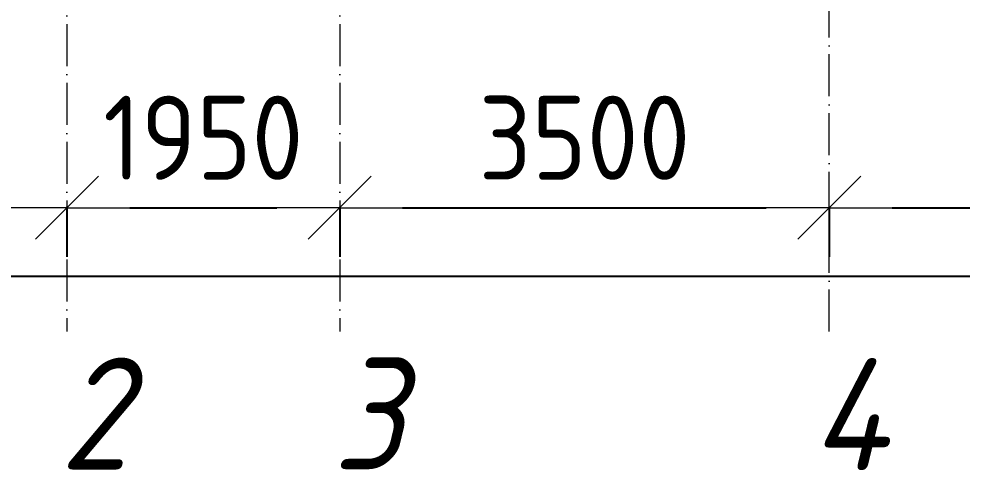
# Model space of a CAD drawing. Header units: millimetres. Extents: x 2294 to 908349, y -83289 to 219220.
# Drawn here: x 165240 to 171984, y 553 to 3776 of the extents above; entities that cross this region are included whole.
import ezdxf

# ---------------------------------------------------------------- set-up
doc = ezdxf.new("R2010")
doc.units = ezdxf.units.MM
doc.linetypes.add('50_200_ШТРИХ_1Т_ш5_п1_п1_', pattern=[700, 500, -100, 0, -100])
for name, color, linetype, lineweight in [('A-____-____-DIMS', 7, 'Continuous', 9), ('S-GRID-____-IDEN', 7, 'Continuous', 9), ('S-GRID-____-OTLN-1', 7, '50_200_ШТРИХ_1Т_ш5_п1_п1_', 9)]:
    doc.layers.add(name, color=color, linetype=linetype, lineweight=lineweight)
doc.styles.add('ISOCPEUR_I', font='isocpeui.ttf', dxfattribs={"width": 0.9, "height": 2.5})
doc.styles.add('СПДС', font='isocpeur.ttf', dxfattribs={"width": 0.9})
doc.dimstyles.new('Размера А3', dxfattribs={"dimtxt": 800, "dimasz": 450, "dimexe": 350, "dimexo": 100, "dimgap": 200, "dimtad": 1, "dimdec": 0, "dimrnd": 10, "dimzin": 0, "dimdsep": 46, "dimtxsty": 'СПДС', "dimblk": 'ARROWHEAD_6', "dimcen": 1, "dimclrd": 5, "dimclre": 5, "dimclrt": 5, "dimazin": 0, "dimtfac": 1, "dimtdec": 0, "dimtmove": 2, "dimatfit": 3, "dimfxl": 1, "dimtolj": 1, "dimtzin": 0, "dimarcsym": 0})

# ---------------------------------------------------------------- blocks, each defined once
blk = doc.blocks.new('ARROWHEAD_6')
at = {"color": 0, "linetype": 'Continuous'}
for p, q in [((-0.5, -0.5), (0.5, 0.5)), ((0, 0), (-1, 0))]:
    blk.add_line(p, q, dxfattribs=at)
blk = doc.blocks.new('*D2711')
at = {"layer": 'A-____-____-DIMS', "color": 0, "lineweight": -2, "transparency": 16777216}
for p, q in [((163233.5, 2432.8), (163233.5, 2076.8)), ((165583.5, 2432.8), (165583.5, 2076.8)), ((163683.5, 2426.8), (165133.5, 2426.8))]:
    blk.add_line(p, q, dxfattribs=at)
at = {"layer": 'Defpoints', "color": 0, "transparency": 16777216}
for p in [(163233.5, 2532.8), (165583.5, 2532.8), (165583.5, 2426.8)]:
    blk.add_point(p, dxfattribs=at)
at = {"layer": 'A-____-____-DIMS', "color": 0, "lineweight": -2, "transparency": 16777216, "xscale": 450, "yscale": 450, "zscale": 450, "rotation": 180}
blk.add_blockref('ARROWHEAD_6', (163233.5, 2426.8), dxfattribs=at)
at = {"layer": 'A-____-____-DIMS', "color": 0, "lineweight": -2, "transparency": 16777216, "xscale": 450, "yscale": 450, "zscale": 450}
blk.add_blockref('ARROWHEAD_6', (165583.5, 2426.8), dxfattribs=at)
at = {"layer": 'A-____-____-DIMS', "color": 0, "transparency": 16777216, "insert": (164408.5, 2926.8), "char_height": 600, "attachment_point": 5, "style": 'СПДС'}
blk.add_mtext('\\A1;2350', dxfattribs=at)
blk = doc.blocks.new('*D2712')
at = {"layer": 'A-____-____-DIMS', "color": 0, "lineweight": -2, "transparency": 16777216}
for p, q in [((165583.5, 2432.8), (165583.5, 2076.8)), ((167533.5, 2432.8), (167533.5, 2076.8)), ((166033.5, 2426.8), (167083.5, 2426.8))]:
    blk.add_line(p, q, dxfattribs=at)
at = {"layer": 'Defpoints', "color": 0, "transparency": 16777216}
for p in [(165583.5, 2532.8), (167533.5, 2532.8), (167533.5, 2426.8)]:
    blk.add_point(p, dxfattribs=at)
at = {"layer": 'A-____-____-DIMS', "color": 0, "lineweight": -2, "transparency": 16777216, "xscale": 450, "yscale": 450, "zscale": 450, "rotation": 180}
blk.add_blockref('ARROWHEAD_6', (165583.5, 2426.8), dxfattribs=at)
at = {"layer": 'A-____-____-DIMS', "color": 0, "lineweight": -2, "transparency": 16777216, "xscale": 450, "yscale": 450, "zscale": 450}
blk.add_blockref('ARROWHEAD_6', (167533.5, 2426.8), dxfattribs=at)
at = {"layer": 'A-____-____-DIMS', "color": 0, "transparency": 16777216, "insert": (166558.5, 2926.8), "char_height": 600, "attachment_point": 5, "style": 'СПДС'}
blk.add_mtext('\\A1;1950', dxfattribs=at)
blk = doc.blocks.new('*D2713')
at = {"layer": 'A-____-____-DIMS', "color": 0, "lineweight": -2, "transparency": 16777216}
for p, q in [((167533.5, 2432.8), (167533.5, 2076.8)), ((171033.5, 2432.8), (171033.5, 2076.8)), ((167983.5, 2426.8), (170583.5, 2426.8))]:
    blk.add_line(p, q, dxfattribs=at)
at = {"layer": 'Defpoints', "color": 0, "transparency": 16777216}
for p in [(167533.5, 2532.8), (171033.5, 2532.8), (171033.5, 2426.8)]:
    blk.add_point(p, dxfattribs=at)
at = {"layer": 'A-____-____-DIMS', "color": 0, "lineweight": -2, "transparency": 16777216, "xscale": 450, "yscale": 450, "zscale": 450, "rotation": 180}
blk.add_blockref('ARROWHEAD_6', (167533.5, 2426.8), dxfattribs=at)
at = {"layer": 'A-____-____-DIMS', "color": 0, "lineweight": -2, "transparency": 16777216, "xscale": 450, "yscale": 450, "zscale": 450}
blk.add_blockref('ARROWHEAD_6', (171033.5, 2426.8), dxfattribs=at)
at = {"layer": 'A-____-____-DIMS', "color": 0, "transparency": 16777216, "insert": (169283.5, 2926.8), "char_height": 600, "attachment_point": 5, "style": 'СПДС'}
blk.add_mtext('\\A1;3500', dxfattribs=at)
blk = doc.blocks.new('*D2714')
at = {"layer": 'A-____-____-DIMS', "color": 0, "lineweight": -2, "transparency": 16777216}
for p, q in [((171033.5, 2432.8), (171033.5, 2076.8)), ((175433.5, 2432.8), (175433.5, 2076.8)), ((171483.5, 2426.8), (174983.5, 2426.8))]:
    blk.add_line(p, q, dxfattribs=at)
at = {"layer": 'Defpoints', "color": 0, "transparency": 16777216}
for p in [(171033.5, 2532.8), (175433.5, 2532.8), (175433.5, 2426.8)]:
    blk.add_point(p, dxfattribs=at)
at = {"layer": 'A-____-____-DIMS', "color": 0, "lineweight": -2, "transparency": 16777216, "xscale": 450, "yscale": 450, "zscale": 450, "rotation": 180}
blk.add_blockref('ARROWHEAD_6', (171033.5, 2426.8), dxfattribs=at)
at = {"layer": 'A-____-____-DIMS', "color": 0, "lineweight": -2, "transparency": 16777216, "xscale": 450, "yscale": 450, "zscale": 450}
blk.add_blockref('ARROWHEAD_6', (175433.5, 2426.8), dxfattribs=at)
at = {"layer": 'A-____-____-DIMS', "color": 0, "transparency": 16777216, "insert": (173233.5, 2926.8), "char_height": 600, "attachment_point": 5, "style": 'СПДС'}
blk.add_mtext('\\A1;4400', dxfattribs=at)
blk = doc.blocks.new('*D2741')
at = {"layer": 'A-____-____-DIMS', "color": 0, "lineweight": -2, "transparency": 16777216}
for p, q in [((163233.5, 1944.6), (163233.5, 1588.5)), ((163683.5, 1938.5), (266283.5, 1938.5)), ((266733.5, 1944.6), (266733.5, 1588.5))]:
    blk.add_line(p, q, dxfattribs=at)
at = {"layer": 'Defpoints', "color": 0, "transparency": 16777216}
for p in [(163233.5, 2044.6), (266733.5, 2044.6), (266733.5, 1938.5)]:
    blk.add_point(p, dxfattribs=at)
at = {"layer": 'A-____-____-DIMS', "color": 0, "lineweight": -2, "transparency": 16777216, "xscale": 450, "yscale": 450, "zscale": 450, "rotation": 180}
blk.add_blockref('ARROWHEAD_6', (163233.5, 1938.5), dxfattribs=at)
at = {"layer": 'A-____-____-DIMS', "color": 0, "lineweight": -2, "transparency": 16777216, "xscale": 450, "yscale": 450, "zscale": 450}
blk.add_blockref('ARROWHEAD_6', (266733.5, 1938.5), dxfattribs=at)
at = {"layer": 'A-____-____-DIMS', "color": 0, "transparency": 16777216, "insert": (214983.5, 2438.5), "char_height": 600, "attachment_point": 5, "style": 'СПДС'}
blk.add_mtext('\\A1;103500', dxfattribs=at)
blk = doc.blocks.new('3osi')
at = {"layer": 'S-GRID-____-OTLN-1', "color": 251, "ltscale": 0.6, "true_color": 0x636466}
for p, q in [((171033.5, 1542.7), (171033.5, 55906.2)), ((165583.5, 12560.3), (165583.5, 1542.7)), ((167533.5, 12560.3), (167533.5, 1542.7))]:
    blk.add_line(p, q, dxfattribs=at)
at = {"layer": 'S-GRID-____-IDEN', "char_height": 800, "attachment_point": 1, "style": 'ISOCPEUR_I'}
for s, insert, width in [('\\fISOCPEUR|b0|i1|c204|p34|;\\W.9;2', (165532.4, 1356.6), 202.025), ('\\fISOCPEUR|b0|i1|c204|p34|;\\W.9;3', (167482.4, 1356.6), 202.025), ('\\fISOCPEUR|b0|i1|c204|p34|;\\W.9;4', (170902.8, 1351.4), 223.671)]:
    blk.add_mtext(s, dxfattribs=dict(at, insert=insert, width=width))
at = {"layer": 'A-____-____-DIMS'}
for base, p1, p2, picture, middle in [((165583.5, 2426.8), (163233.5, 2532.8), (165583.5, 2532.8), '*D2711', (164408.5, 2926.8)), ((167533.5, 2426.8), (165583.5, 2532.8), (167533.5, 2532.8), '*D2712', (166558.5, 2926.8)), ((171033.5, 2426.8), (167533.5, 2532.8), (171033.5, 2532.8), '*D2713', (169283.5, 2926.8)), ((175433.5, 2426.8), (171033.5, 2532.8), (175433.5, 2532.8), '*D2714', (173233.5, 2926.8)), ((266733.5, 1938.5), (163233.5, 2044.6), (266733.5, 2044.6), '*D2741', (214983.5, 2438.5))]:
    dim = blk.add_linear_dim(base=base, p1=p1, p2=p2, dimstyle='Размера А3', override={"dimtxt": 600, "dimclrd": 0, "dimclre": 0, "dimclrt": 0}, dxfattribs=at)
    dim.commit()
    dim.dimension.update_dxf_attribs({"geometry": picture, "text_midpoint": middle})

msp = doc.modelspace()

# ---------------------------------------------------------------- block references
msp.add_blockref('3osi', (0, 0))

doc.saveas('drawing.dxf')
